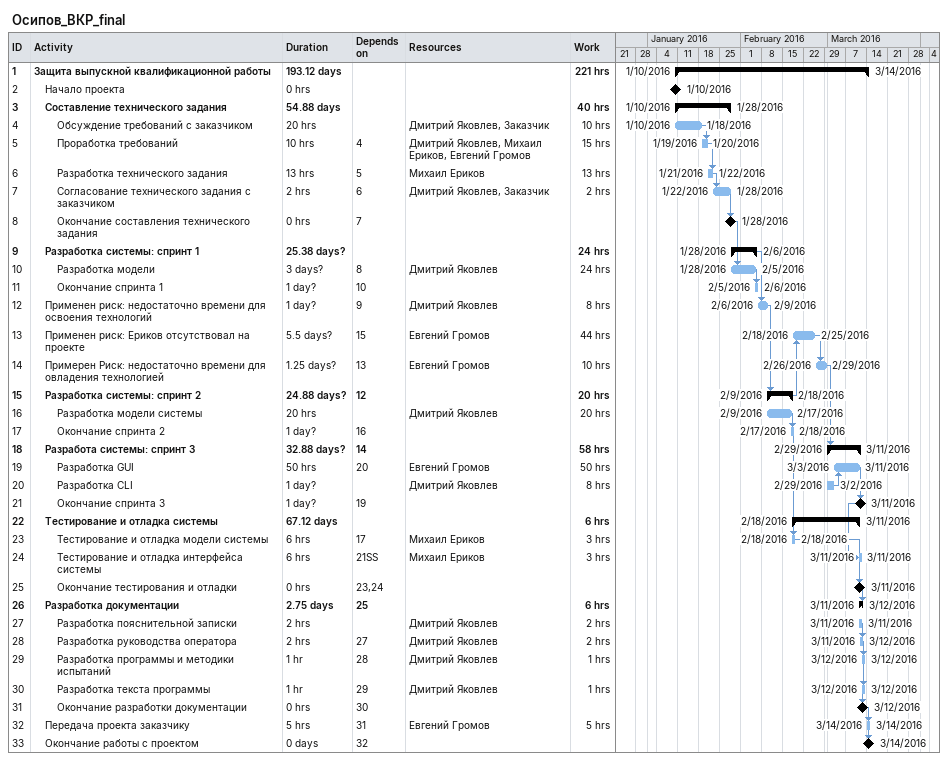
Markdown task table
Осипов_ВКР_final

| ID | Level | Task | Duration | Start | Finish | Predecessors | Resources | Work (h) |
|---|---|---|---|---|---|---|---|---|
| 1 | 1 | **Защита выпускной квалификационной работы** | 193.12d | 2016-01-10 | 2016-03-14 |  |  | 221 |
| 2 | 2 | Начало проекта | 0h | 2016-01-10 | 2016-01-10 |  |  |  |
| 3 | 2 | **Составление технического задания** | 54.88d | 2016-01-10 | 2016-01-28 |  |  | 40 |
| 4 | 3 | Обсуждение требований с заказчиком | 20h | 2016-01-10 | 2016-01-18 |  | Дмитрий Яковлев, Заказчик | 10 |
| 5 | 3 | Проработка требований | 10h | 2016-01-19 | 2016-01-20 | 4 | Дмитрий Яковлев, Михаил Ериков, Евгений Громов | 15 |
| 6 | 3 | Разработка технического задания | 13h | 2016-01-21 | 2016-01-22 | 5 | Михаил Ериков | 13 |
| 7 | 3 | Согласование технического задания с заказчиком | 2h | 2016-01-22 | 2016-01-28 | 6 | Дмитрий Яковлев, Заказчик | 2 |
| 8 | 3 | Окончание составления технического задания | 0h | 2016-01-28 | 2016-01-28 | 7 |  |  |
| 9 | 2 | **Разработка системы: спринт 1** | 25.38d? | 2016-01-28 | 2016-02-06 |  |  | 24 |
| 10 | 3 | Разработка модели | 3d? | 2016-01-28 | 2016-02-05 | 8 | Дмитрий Яковлев | 24 |
| 11 | 3 | Окончание спринта 1 | 1d? | 2016-02-05 | 2016-02-06 | 10 |  |  |
| 12 | 2 | Применен риск: недостаточно времени для освоения технологий | 1d? | 2016-02-06 | 2016-02-09 | 9 | Дмитрий Яковлев | 8 |
| 13 | 2 | Применен риск: Ериков отсутствовал на проекте | 5.5d? | 2016-02-18 | 2016-02-25 | 15 | Евгений Громов | 44 |
| 14 | 2 | Примерен Риск: недостаточно времени для овладения технологией | 1.25d? | 2016-02-26 | 2016-02-29 | 13 | Евгений Громов | 10 |
| 15 | 2 | **Разработка системы: спринт 2** | 24.88d? | 2016-02-09 | 2016-02-18 | 12 |  | 20 |
| 16 | 3 | Разработка модели системы | 20h | 2016-02-09 | 2016-02-17 |  | Дмитрий Яковлев | 20 |
| 17 | 3 | Окончание спринта 2 | 1d? | 2016-02-17 | 2016-02-18 | 16 |  |  |
| 18 | 2 | **Разработа системы: спринт 3** | 32.88d? | 2016-02-29 | 2016-03-11 | 14 |  | 58 |
| 19 | 3 | Разработка GUI | 50h | 2016-03-03 | 2016-03-11 | 20 | Евгений Громов | 50 |
| 20 | 3 | Разработка CLI | 1d? | 2016-02-29 | 2016-03-02 |  | Дмитрий Яковлев | 8 |
| 21 | 3 | Окончание спринта 3 | 1d? | 2016-03-11 | 2016-03-11 | 19 |  |  |
| 22 | 2 | **Тестирование и отладка системы** | 67.12d | 2016-02-18 | 2016-03-11 |  |  | 6 |
| 23 | 3 | Тестирование и отладка модели системы | 6h | 2016-02-18 | 2016-02-18 | 17 | Михаил Ериков | 3 |
| 24 | 3 | Тестирование и отладка интерфейса системы | 6h | 2016-03-11 | 2016-03-11 | 21SS | Михаил Ериков | 3 |
| 25 | 3 | Окончание тестирования и отладки | 0h | 2016-03-11 | 2016-03-11 | 23, 24 |  |  |
| 26 | 2 | **Разработка документации** | 2.75d | 2016-03-11 | 2016-03-12 | 25 |  | 6 |
| 27 | 3 | Разработка пояснительной записки | 2h | 2016-03-11 | 2016-03-11 |  | Дмитрий Яковлев | 2 |
| 28 | 3 | Разработка руководства оператора | 2h | 2016-03-11 | 2016-03-12 | 27 | Дмитрий Яковлев | 2 |
| 29 | 3 | Разработка программы и методики испытаний | 1h | 2016-03-12 | 2016-03-12 | 28 | Дмитрий Яковлев | 1 |
| 30 | 3 | Разработка текста программы | 1h | 2016-03-12 | 2016-03-12 | 29 | Дмитрий Яковлев | 1 |
| 31 | 3 | Окончание разработки документации | 0h | 2016-03-12 | 2016-03-12 | 30 |  |  |
| 32 | 2 | Передача проекта заказчику | 5h | 2016-03-14 | 2016-03-14 | 31 | Евгений Громов | 5 |
| 33 | 2 | Окончание работы с проектом | 0d | 2016-03-14 | 2016-03-14 | 32 |  |  |
